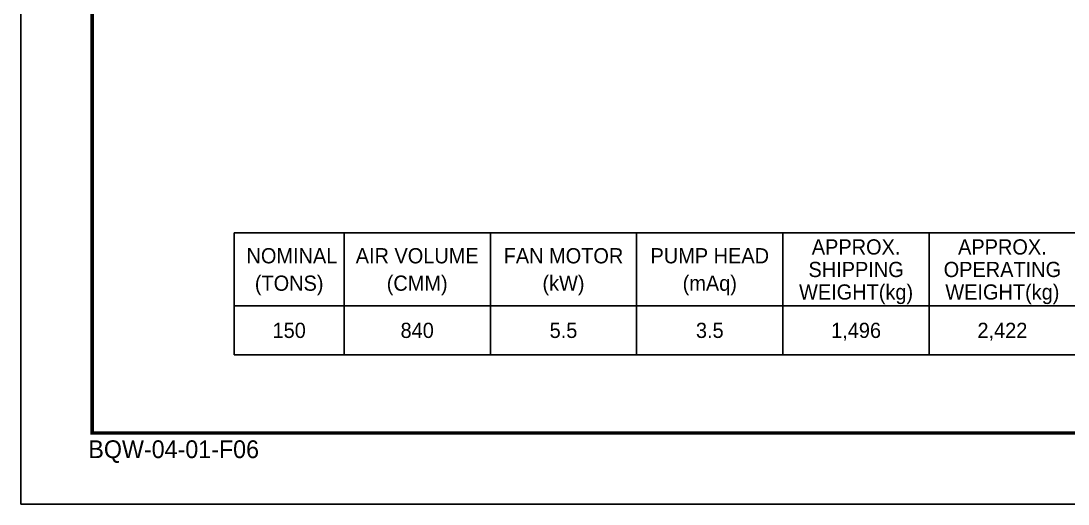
# Model space of a CAD drawing. Header units: millimetres. Extents: x 182579 to 221017, y 62385 to 83180.
# Drawn here: x 191610 to 201917, y 62385 to 67145 of the extents above; entities that cross this region are included whole.
import ezdxf
from ezdxf.enums import TextEntityAlignment as Align

# ---------------------------------------------------------------- set-up
doc = ezdxf.new("R2010")
doc.units = ezdxf.units.MM
doc.header["$LTSCALE"] = 30
doc.header["$MEASUREMENT"] = 0
doc.layers.get('DEFPOINTS').update_dxf_attribs({"color": 143, "linetype": 'CONTINUOUS'})
for name, color, linetype in [('냉각탑_box', 1, 'CONTINUOUS'), ('냉각탑_form', 1, 'CONTINUOUS'), ('냉각탑_text', 3, 'CONTINUOUS')]:
    doc.layers.add(name, color=color, linetype=linetype)
doc.styles.add('돋움', font='')
doc.styles.get('돋움').set_extended_font_data('Dotum')

# ---------------------------------------------------------------- blocks, each defined once
blk = doc.blocks.new('냉각탑form')
at = {"layer": 'DEFPOINTS'}
blk.add_lwpolyline([(0, 297.07), (420.1, 297.07), (420.1, 0), (0, 0)], close=True, dxfattribs=at)
at = {"layer": '냉각탑_form', "const_width": 0.5}
blk.add_lwpolyline([(10, 287.07), (10, 10), (410.1, 10), (410.1, 287.07)], close=True, dxfattribs=at)
at = {"layer": '냉각탑_form', "style": '돋움'}
blk.add_text('BQW-04-01-F06', height=2.5006, dxfattribs=at).set_placement((9.48, 6.47))

msp = doc.modelspace()

# ---------------------------------------------------------------- linework, layer by layer
at = {"layer": '냉각탑_box'}
for p, q in [((194790.4, 65056.8), (194790.4, 63856.8)), ((196230.4, 65056.8), (196230.4, 63856.8)), ((197670.4, 65056.8), (197670.4, 63856.8)), ((199110.4, 65056.8), (199110.4, 63856.8)), ((200550.4, 65056.8), (200550.4, 63856.8)), ((193710.4, 64336.8), (206610.4, 64336.8))]:
    msp.add_line(p, q, dxfattribs=at)
msp.add_lwpolyline([(193710.4, 65056.8), (206610.4, 65056.8), (206610.4, 63856.8), (193710.4, 63856.8)], close=True, dxfattribs=at)

# ---------------------------------------------------------------- block references
at = {"layer": '냉각탑_form', "xscale": 70, "yscale": 70, "zscale": 70}
msp.add_blockref('냉각탑form', (191610.3, 62385.3), dxfattribs=at)

# ---------------------------------------------------------------- texts
at = {"layer": '냉각탑_text', "style": '돋움'}
for s, p in [('APPROX.', (199830.4, 64918.8)), ('APPROX.', (201270.4, 64918.8)), (' NOMINAL', (194250.4, 64831.8)), ('AIR VOLUME', (195510.4, 64831.8)), ('FAN MOTOR', (196950.4, 64831.8)), ('PUMP HEAD', (198390.4, 64831.8)), ('SHIPPING', (199830.4, 64696.8)), ('OPERATING', (201270.4, 64696.8)), ('(TONS)', (194250.4, 64561.8)), ('(CMM)', (195510.4, 64561.8)), ('(kW)', (196950.4, 64561.8)), ('(mAq)', (198390.4, 64561.8)), ('WEIGHT(kg)', (199830.4, 64474.8)), ('WEIGHT(kg)', (201270.4, 64474.8)), ('150', (194250.4, 64096.8)), ('840', (195510.4, 64096.8)), ('5.5', (196950.4, 64096.8)), ('3.5', (198390.4, 64096.8)), ('1,496', (199830.4, 64096.8)), ('2,422', (201270.4, 64096.8))]:
    msp.add_text(s, height=150, dxfattribs=at).set_placement(p, align=Align.MIDDLE_CENTER)

doc.saveas('drawing.dxf')
